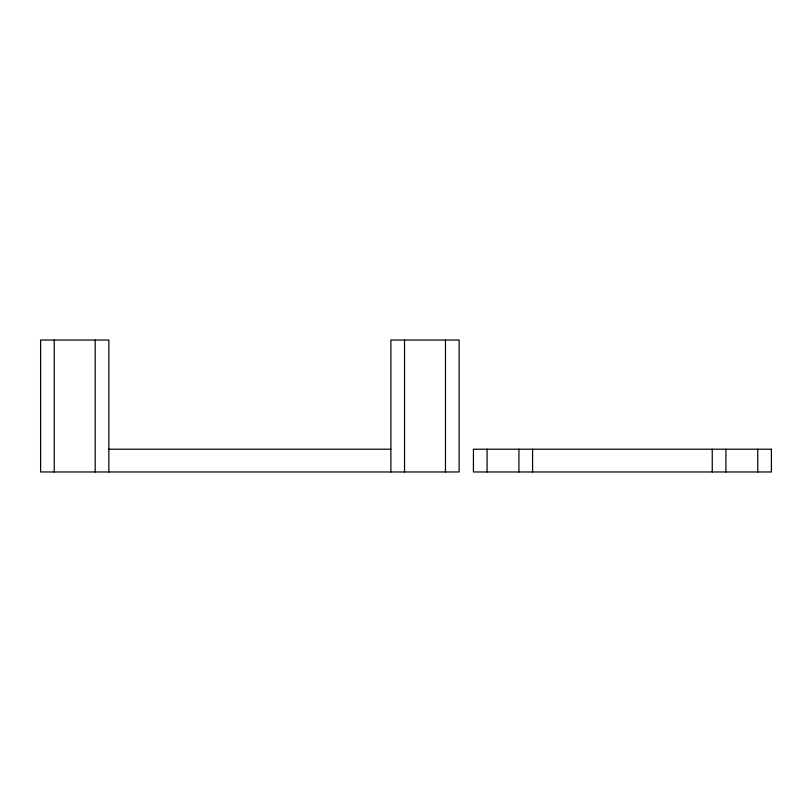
<?xml version="1.0" encoding="UTF-8"?>
<svg xmlns="http://www.w3.org/2000/svg" width="812" height="812" viewBox="0 0 812 812"><rect width="100%" height="100%" fill="white"/><g stroke="black" fill="none" stroke-linecap="round" stroke-linejoin="round"><path stroke-width="1.22" d="M108.838 449.219L390.887 449.219M757.748 449.219L757.748 471.965M725.908 449.219L725.908 471.965M712.256 449.219L712.256 471.965M532.571 449.219L532.571 471.965M518.919 449.219L518.919 471.965M487.078 449.219L487.078 471.965M445.473 340.035L445.473 471.965M404.538 340.035L404.538 471.965M390.887 471.965L390.887 340.035L459.125 340.035L459.125 471.965L40.6 471.965L40.6 340.035L108.838 340.035L108.838 471.965M95.187 340.035L95.187 471.965M54.252 340.035L54.252 471.965M771.4 449.219L473.426 449.219L473.426 471.965L771.4 471.965L771.4 449.219"/></g></svg>
